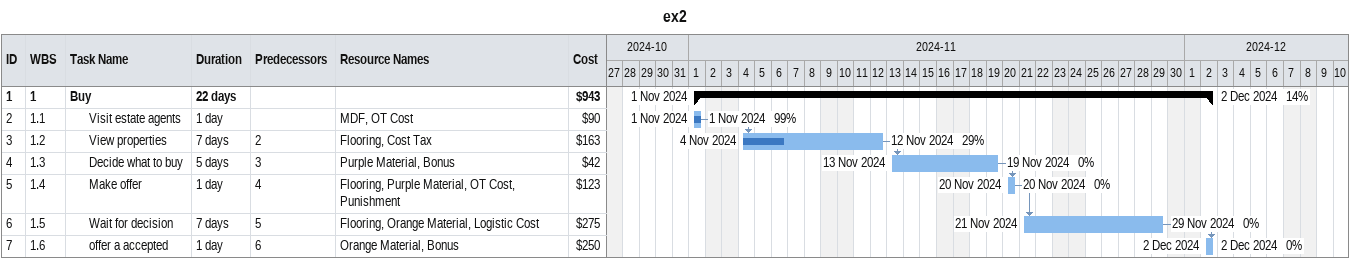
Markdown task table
ex2

| ID | WBS | Task | Duration | Start | Finish | Predecessors | Resources | % complete | Cost ($) |
|---|---|---|---|---|---|---|---|---|---|
| 1 | 1 | **Buy** | 22d | 2024-11-01 | 2024-12-02 |  |  | 14 | 943 |
| 2 | 1.1 | Visit estate agents | 1d | 2024-11-01 | 2024-11-01 |  | MDF, OT Cost | 99 | 90 |
| 3 | 1.2 | View properties | 7d | 2024-11-04 | 2024-11-12 | 2 | Flooring, Cost Tax | 29 | 163 |
| 4 | 1.3 | Decide what to buy | 5d | 2024-11-13 | 2024-11-19 | 3 | Purple Material, Bonus | 0 | 42 |
| 5 | 1.4 | Make offer | 1d | 2024-11-20 | 2024-11-20 | 4 | Flooring, Purple Material, OT Cost, Punishment | 0 | 123 |
| 6 | 1.5 | Wait for decision | 7d | 2024-11-21 | 2024-11-29 | 5 | Flooring, Orange Material, Logistic Cost | 0 | 275 |
| 7 | 1.6 | offer a accepted | 1d | 2024-12-02 | 2024-12-02 | 6 | Orange Material, Bonus | 0 | 250 |
